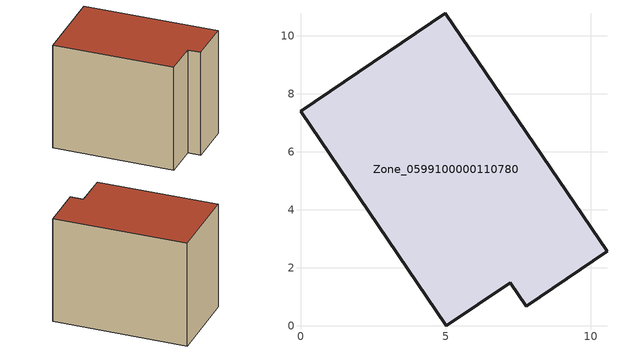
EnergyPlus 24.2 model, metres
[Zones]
Zone_0599100000110780
 floor ground (C_G): 7.22,1.49 5.02,0 0,7.4 4.99,10.78 10.56,2.57 7.77,0.68 z0
 wall outside (C_F): 4.99,10.78 0,7.4 5.02,0 7.22,1.49 7.77,0.68 10.56,2.57 4.99,10.78 z0:8.06
 roof outside (C_R): 7.77,0.68 10.56,2.57 4.99,10.78 0,7.4 5.02,0 7.22,1.49 z8.06
[BUILDING]
Pand.0599100000110780: North Axis=0; Terrain=City; Loads Convergence Tolerance Value=0.04; Temperature Convergence Tolerance Value=0.4; Solar Distribution=FullExterior; Maximum Number of Warmup Days=25; Minimum Number of Warmup Days=1
[Site:Location]
Rotterdam.The.Hague.AP_ZH_NLD Design_Conditions: Latitude=51.96; Longitude=4.45; Time Zone=1; Elevation=-4.5
[SITE:GROUNDTEMPERATURE:BUILDINGSURFACE]
18, 18, 18, 18, 18, 18, 18, 18, 18, 18, 18, 18
[MATERIAL] Thermal Absorptance=0.9; Solar Absorptance=0.7; Visible Absorptance=0.7
Name | Roughness | Thickness | Conductivity | Density | Specific Heat
G.TI.1965-1974 | MediumSmooth | 0.15 | 0.882353 | 540 | 1210
F.TI.1965-1974 | Rough | 0.3 | 0.697674 | 1920 | 840
R.TI.1965-1974 | MediumRough | 0.2 | 0.232558 | 1500 | 1000
[CONSTRUCTION]
C_G: G.TI.1965-1974
C_F: F.TI.1965-1974
C_R: R.TI.1965-1974
[ZONE]
Zone_0599100000110780: Type=1; Multiplier=1; Ceiling Height=Autocalculate; Volume=Autocalculate; Floor Area=autocalculate; Part of Total Floor Area=Yes
[ZONEINFILTRATION:DESIGNFLOWRATE]
Infil_Zone_0599100000110780: Zone or ZoneList or Space or SpaceList=Zone_0599100000110780; Schedule=AlwaysOn; Design Flow Rate Calculation Method=Flow/Area; Flow Rate per Floor Area=0.003; Constant Term Coefficient=1; Temperature Term Coefficient=0; Velocity Term Coefficient=0; Velocity Squared Term Coefficient=0
[HVACTEMPLATE:ZONE:IDEALLOADSAIRSYSTEM]
Zone_0599100000110780: Maximum Heating Supply Air Temperature=50; Minimum Cooling Supply Air Temperature=13; Maximum Heating Supply Air Humidity Ratio=0.0156; Minimum Cooling Supply Air Humidity Ratio=0.0077; Heating Limit=NoLimit; Cooling Limit=NoLimit; Dehumidification Control Type=ConstantSensibleHeatRatio; Cooling Sensible Heat Ratio=0.7; Dehumidification Setpoint=60; Humidification Control Type=None; Humidification Setpoint=30; Outdoor Air Method=None; Outdoor Air Flow Rate per Person=0.00944; Outdoor Air Flow Rate per Zone Floor Area=0; Outdoor Air Flow Rate per Zone=0; Demand Controlled Ventilation Type=None; Outdoor Air Economizer Type=NoEconomizer; Heat Recovery Type=None; Sensible Heat Recovery Effectiveness=0.7; Latent Heat Recovery Effectiveness=0.65
[ZONECONTROL:THERMOSTAT]
ThermostatControl_Zone_0599100000110780: Zone or ZoneList=Zone_0599100000110780; Control Type Schedule=DualSetpointControlType; Control 1=Thermostat_Zone_0599100000110780; Temperature Difference Between Cutout And Setpoint=0
[THERMOSTATSETPOINT:DUALSETPOINT]
Thermostat_Zone_0599100000110780: Heating Setpoint Temperature Schedule=HeatingSetpoint_Zone_0599100000110780; Cooling Setpoint Temperature Schedule=CoolingSetpoint_Zone_0599100000110780
[SCHEDULE:COMPACT]
HeatingSetpoint_Zone_0599100000110780: Through: 12/31, For: AllDays, Until: 24:00, 21
CoolingSetpoint_Zone_0599100000110780: Through: 12/31, For: AllDays, Until: 24:00, 24
DualSetpointControlType: Through: 12/31, For: AllDays, Until: 24:00, 4
AlwaysOn: Through: 12/31, For: AllDays, Until: 24:00, 1
